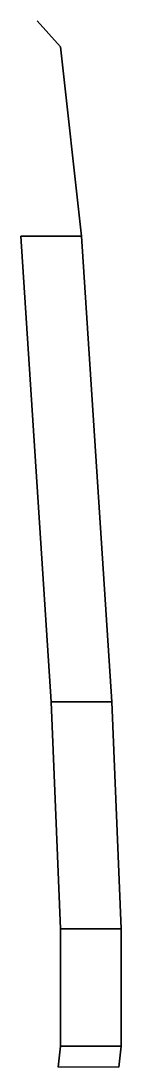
# Model space of a CAD drawing. Extents: x 0.41 to 0.84, y -0.72 to 3.75.
import ezdxf

# ---------------------------------------------------------------- set-up
doc = ezdxf.new("R2010")
doc.units = 0
doc.layers.add('INTERNALS_2', color=5, linetype='CONTINUOUS')

msp = doc.modelspace()

# ---------------------------------------------------------------- linework, layer by layer
at = {"layer": 'INTERNALS_2'}
for points in [[(0.48, 3.75, 0.71), (0.58, 3.64, 0.71), (0.58, 3.64), (0.48, 3.75)], [(0.58, 3.64, 0.71), (0.67, 2.83, 0.71), (0.67, 2.83), (0.58, 3.64)], [(0.67, 2.83, 0.49), (0.41, 2.83, 0.49), (0.41, 2.83), (0.67, 2.83)], [(0.41, 2.83, 0.49), (0.54, 0.84, 0.49), (0.54, 0.84), (0.41, 2.83)], [(0.67, 2.83, 0.49), (0.8, 0.84, 0.49), (0.54, 0.84, 0.49), (0.41, 2.83, 0.49)], [(0.67, 2.83, 0.71), (0.8, 0.84, 0.71), (0.8, 0.84, 0.49), (0.67, 2.83, 0.49)], [(0.54, 0.84, 0.49), (0.58, -0.13, 0.49), (0.58, -0.13), (0.54, 0.84)], [(0.8, 0.84, 0.49), (0.84, -0.13, 0.49), (0.58, -0.13, 0.49), (0.54, 0.84, 0.49)], [(0.8, 0.84, 0.71), (0.84, -0.13, 0.75), (0.84, -0.13, 0.49), (0.8, 0.84, 0.49)], [(0.58, -0.13, 0.49), (0.58, -0.63, 0.49), (0.58, -0.63), (0.58, -0.13)], [(0.84, -0.13, 0.49), (0.84, -0.63, 0.49), (0.58, -0.63, 0.49), (0.58, -0.13, 0.49)], [(0.84, -0.13, 0.75), (0.84, -0.63, 0.77), (0.84, -0.63, 0.49), (0.84, -0.13, 0.49)], [(0.58, -0.63, 0.49), (0.57, -0.72, 0.49), (0.57, -0.72), (0.58, -0.63)], [(0.84, -0.63, 0.49), (0.83, -0.72, 0.49), (0.57, -0.72, 0.49), (0.58, -0.63, 0.49)], [(0.84, -0.63, 0.77), (0.83, -0.72, 0.77), (0.83, -0.72, 0.49), (0.84, -0.63, 0.49)]]:
    msp.add_3dface(points, dxfattribs=at)

doc.saveas('drawing.dxf')
